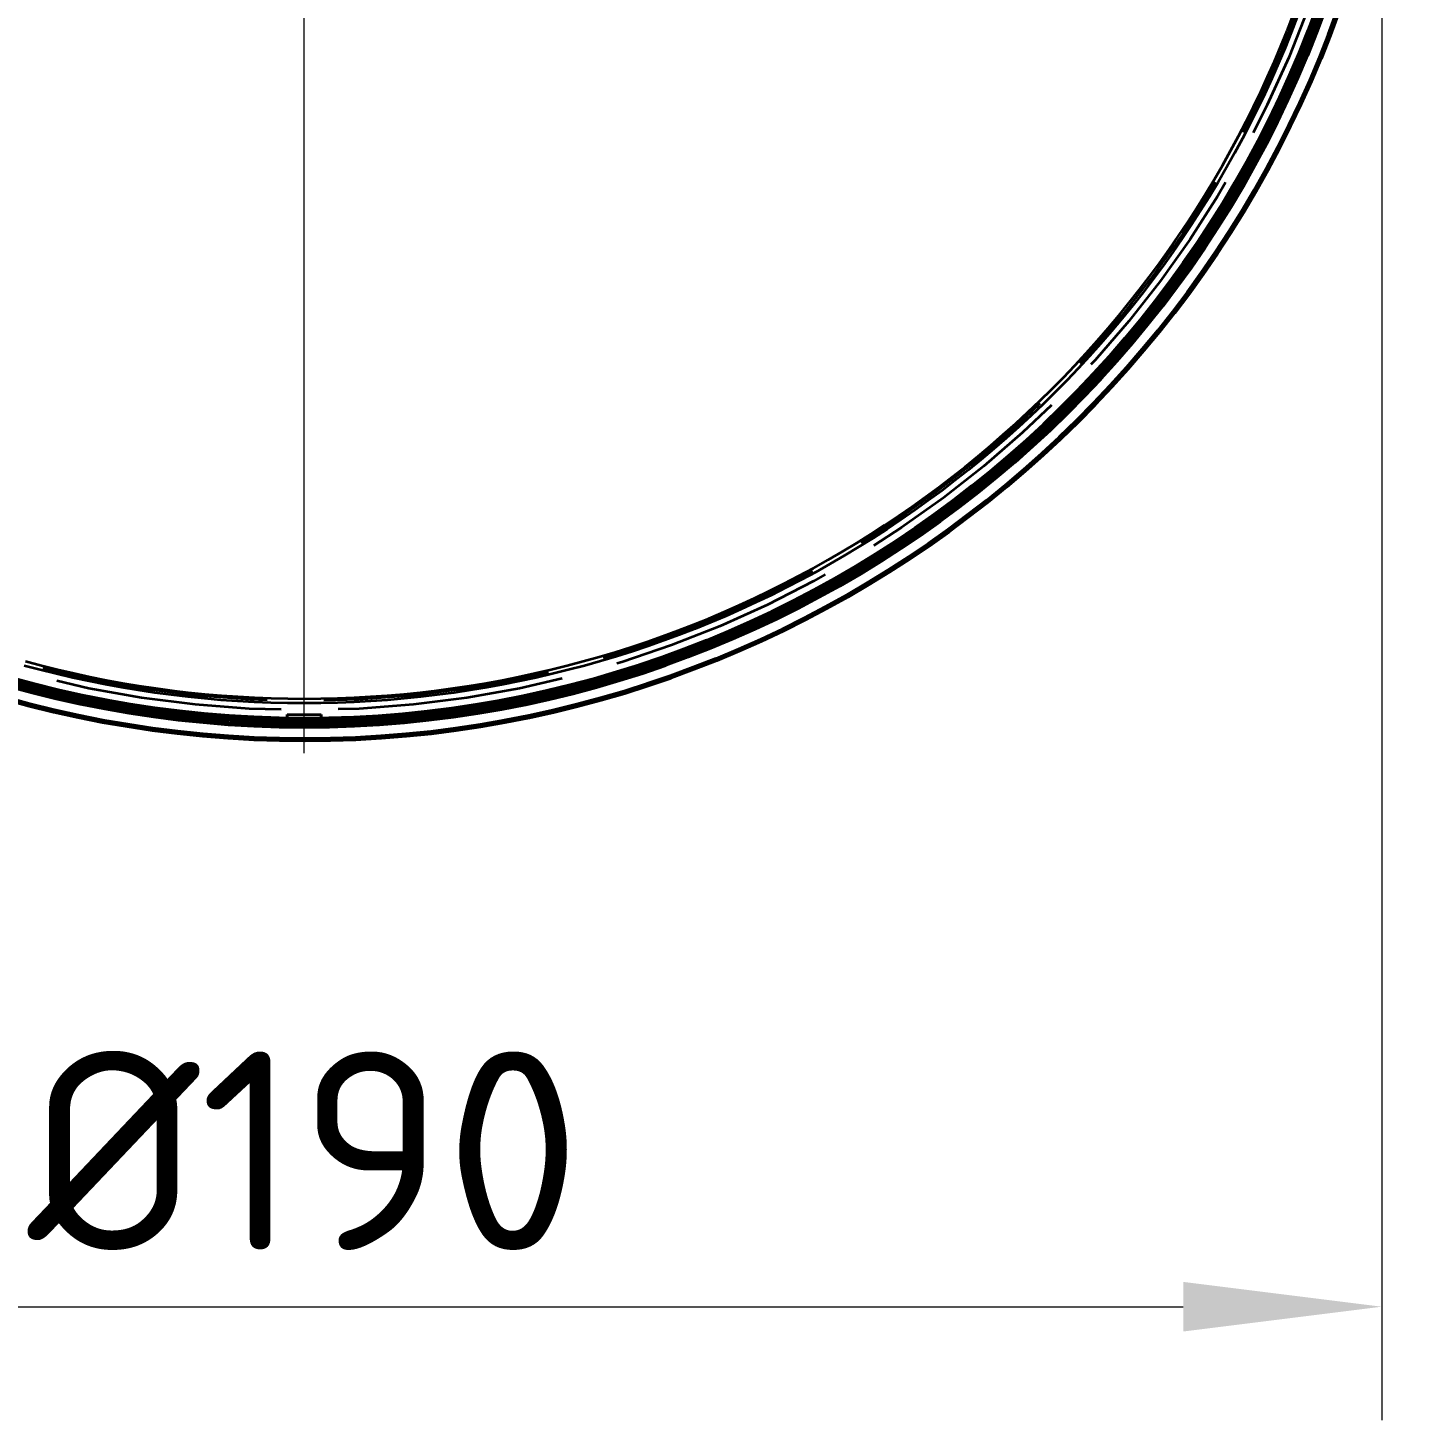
# Model space of a CAD drawing. Header units: millimetres. Extents: x 0 to 2208, y 0 to 420.
# Drawn here: x 100.14 to 124.37, y 48.81 to 73.36 of the extents above; entities that cross this region are included whole.
import ezdxf

# ---------------------------------------------------------------- set-up
doc = ezdxf.new("R2010")
doc.units = ezdxf.units.MM
doc.linetypes.add('IRAM-E-TRAZOS', pattern=[5, 4, -1])
doc.linetypes.add('IRAM-F-TRAZO-PUNTO', pattern=[20, 15, -2, 1, -2])
for name, color, linetype, lineweight in [('01-VISIBLE', 7, 'CONTINUOUS', 70), ('02-OCULTA', 4, 'IRAM-E-TRAZOS', 35), ('03-EJE', 1, 'IRAM-F-TRAZO-PUNTO', 18), ('04-COTA', 3, 'CONTINUOUS', 18)]:
    doc.layers.add(name, color=color, linetype=linetype, lineweight=lineweight)
doc.styles.add('ISO3098', font='isocpeur.ttf')
doc.dimstyles.new('FLAMA-IRAM', dxfattribs={"dimtxt": 3.5, "dimasz": 3.5, "dimexe": 2, "dimexo": 1.5, "dimgap": 1, "dimtad": 1, "dimdec": 1, "dimtxsty": 'ISO3098', "dimblk": 'IRAM_FLECHA', "dimblk1": 'IRAM_FLECHA', "dimblk2": 'IRAM_FLECHA', "dimcen": 2.5, "dimclrd": 256, "dimclre": 256, "dimclrt": 256, "dimazin": 3, "dimtfac": 1, "dimtmove": 0, "dimatfit": 3, "dimlwd": 18, "dimlwe": 18})

# ---------------------------------------------------------------- blocks, each defined once
blk = doc.blocks.new('IRAM_FLECHA')
blk.add_solid([(0, 0), (-1, 0.125), (-1, -0.125)])

msp = doc.modelspace()

# ---------------------------------------------------------------- linework, layer by layer
at = {"layer": '01-VISIBLE'}
for radius, start, end in [(19.36, -174.8435, -10.4155), (19.12, -174.7786, -10.5477), (19, -174.7456, -10.6151)]:
    msp.add_arc((105.013, 80.168), radius, start, end, dxfattribs=at)
at = {"layer": '02-OCULTA'}
for p, q in [((120.081, 68.593), (120.128, 68.557)), ((120.081, 68.593), (120.128, 68.557)), ((110.341, 61.93), (110.357, 61.872)), ((110.341, 61.93), (110.357, 61.872)), ((100.458, 61.722), (100.443, 61.663)), ((100.458, 61.722), (100.443, 61.663)), ((109.568, 61.722), (109.583, 61.663)), ((109.568, 61.722), (109.583, 61.663)), ((104.713, 61.12), (104.713, 61.248)), ((104.713, 61.12), (104.713, 61.248)), ((104.713, 61.248), (105.313, 61.248)), ((104.713, 61.248), (105.313, 61.248)), ((105.313, 61.12), (105.313, 61.248)), ((105.313, 61.12), (105.313, 61.248)), ((104.713, 61.12), (105.313, 61.12)), ((104.713, 61.12), (105.313, 61.12))]:
    msp.add_line(p, q, dxfattribs=at)
for points in [[(122.524, 73.551), (122.418, 73.276), (122.308, 73.004), (122.193, 72.733), (122.074, 72.464), (121.951, 72.197), (121.824, 71.932), (121.692, 71.669), (121.557, 71.408), (121.417, 71.149), (121.274, 70.893), (121.126, 70.638), (120.974, 70.386), (120.819, 70.137), (120.659, 69.89), (120.496, 69.645), (120.329, 69.403), (120.158, 69.164), (119.983, 68.928), (119.805, 68.694), (119.623, 68.463), (119.437, 68.235), (119.248, 68.01), (119.055, 67.788), (118.859, 67.569), (118.659, 67.353), (118.457, 67.14), (118.25, 66.93), (118.041, 66.724), (117.828, 66.521), (117.612, 66.321), (117.393, 66.125), (117.171, 65.932), (116.946, 65.743), (116.718, 65.558), (116.487, 65.376), (116.253, 65.197), (116.017, 65.022), (115.777, 64.852), (115.535, 64.684), (115.291, 64.521), (115.044, 64.362), (114.794, 64.206), (114.542, 64.054), (114.288, 63.907), (114.032, 63.763), (113.773, 63.623), (113.512, 63.488), (113.249, 63.356), (112.984, 63.229), (112.717, 63.106), (112.448, 62.987), (112.177, 62.873), (111.904, 62.762), (111.63, 62.656), (111.354, 62.554), (111.077, 62.457), (110.798, 62.364), (110.517, 62.275), (110.236, 62.191), (109.953, 62.111), (109.668, 62.036), (109.383, 61.965), (109.097, 61.899), (108.809, 61.837), (108.521, 61.779), (108.232, 61.727), (107.941, 61.678), (107.651, 61.635), (107.359, 61.595), (107.067, 61.561), (106.775, 61.531), (106.482, 61.506), (106.188, 61.485), (105.895, 61.469), (105.601, 61.457), (105.307, 61.45), (105.013, 61.448), (104.719, 61.45), (104.425, 61.457), (104.131, 61.469), (103.838, 61.485), (103.544, 61.506), (103.251, 61.531), (102.959, 61.561), (102.667, 61.595), (102.375, 61.635), (102.085, 61.678), (101.794, 61.727), (101.505, 61.779), (101.217, 61.837), (100.929, 61.899), (100.643, 61.965), (100.357, 62.036), (100.073, 62.111)], [(100.094, 62.188), (100.377, 62.113), (100.662, 62.043), (100.947, 61.977), (101.233, 61.915), (101.52, 61.858), (101.808, 61.805), (102.097, 61.757), (102.387, 61.714), (102.677, 61.675), (102.968, 61.64), (103.259, 61.611), (103.551, 61.585), (103.843, 61.565), (104.135, 61.548), (104.428, 61.537), (104.72, 61.53), (105.013, 61.528), (105.306, 61.53), (105.599, 61.537), (105.891, 61.548), (106.183, 61.565), (106.475, 61.585), (106.767, 61.611), (107.058, 61.64), (107.349, 61.675), (107.639, 61.714), (107.929, 61.757), (108.218, 61.805), (108.506, 61.858), (108.793, 61.915), (109.079, 61.977), (109.364, 62.043), (109.649, 62.113), (109.932, 62.188), (110.213, 62.268), (110.494, 62.352), (110.773, 62.44), (111.051, 62.533), (111.327, 62.63), (111.602, 62.731), (111.875, 62.837), (112.146, 62.946), (112.416, 63.061), (112.684, 63.179), (112.95, 63.302), (113.214, 63.428), (113.476, 63.559), (113.735, 63.694), (113.993, 63.833), (114.249, 63.976), (114.502, 64.123), (114.753, 64.274), (115.001, 64.429), (115.247, 64.588), (115.49, 64.751), (115.731, 64.917), (115.97, 65.087), (116.205, 65.261), (116.438, 65.439), (116.668, 65.62), (116.895, 65.805), (117.119, 65.993), (117.34, 66.185), (117.558, 66.381), (117.773, 66.579), (117.985, 66.781), (118.194, 66.987), (118.399, 67.195), (118.601, 67.407), (118.8, 67.622), (118.995, 67.841), (119.187, 68.062), (119.375, 68.286), (119.56, 68.513), (119.742, 68.743), (119.919, 68.976), (120.093, 69.211), (120.263, 69.449), (120.43, 69.69), (120.592, 69.934), (120.751, 70.18), (120.906, 70.428), (121.057, 70.679), (121.204, 70.932), (121.347, 71.188), (121.486, 71.446), (121.621, 71.705), (121.752, 71.967), (121.879, 72.231), (122.001, 72.497), (122.119, 72.765), (122.234, 73.035), (122.344, 73.306), (122.449, 73.579)], [(104.713, 61.248), (104.713, 61.228), (104.713, 61.208), (104.713, 61.189), (104.713, 61.169), (104.713, 61.15), (104.713, 61.13)], [(104.713, 61.248), (104.813, 61.248), (104.913, 61.248), (105.013, 61.248), (105.113, 61.248), (105.213, 61.248), (105.313, 61.248)], [(104.713, 61.248), (104.813, 61.248), (104.913, 61.248), (105.013, 61.248), (105.113, 61.248), (105.213, 61.248), (105.313, 61.248)], [(104.713, 61.13), (104.713, 61.15), (104.713, 61.169), (104.713, 61.189), (104.713, 61.208), (104.713, 61.228), (104.713, 61.248)], [(105.313, 61.248), (105.313, 61.228), (105.313, 61.208), (105.313, 61.189), (105.313, 61.169), (105.313, 61.15), (105.313, 61.13)], [(105.313, 61.13), (105.313, 61.15), (105.313, 61.169), (105.313, 61.189), (105.313, 61.208), (105.313, 61.228), (105.313, 61.248)]]:
    msp.add_lwpolyline(points, dxfattribs=at)
for radius in [19.06, 19.06, 19, 19, 19, 18.84, 18.84, 18.84, 18.84, 18.84, 18.84, 18.84, 18.84, 18.68, 18.68, 18.68, 18.68]:
    msp.add_circle((105.013, 80.168), radius, dxfattribs=at)
for radius, start, end in [(19.04, 0, -90.9028), (19.06, 162, 18), (19.06, 162, 18), (19, 162, 18), (19, 162, 18), (19.36, -176.4463, 0), (19.04, -89.0972, 0), (19, -73.7159, -37.5291), (19, -73.7159, -37.5291), (19.06, -73.7159, -37.5291), (19.06, -73.7159, -37.5291), (19.06, -103.8716, -76.1284), (19.06, -103.8716, -76.1284), (19, -103.8716, -76.1284), (19, -103.8716, -76.1284)]:
    msp.add_arc((105.013, 80.168), radius, start, end, dxfattribs=at)
at = {"layer": '03-EJE'}
msp.add_line((105.013, 60.568), (105.013, 99.768), dxfattribs=at)

# ---------------------------------------------------------------- dimensions: what is measured, and where the dimension line sits
at = {"layer": '04-COTA'}
msp.add_linear_dim(base=(86.013, 50.808), p1=(86.013, 80.168), p2=(124.013, 80.168), dimstyle='FLAMA-IRAM', override={"dimlfac": 5, "dimpost": '%%c<>'}, dxfattribs=at).render()

doc.saveas('drawing.dxf')
